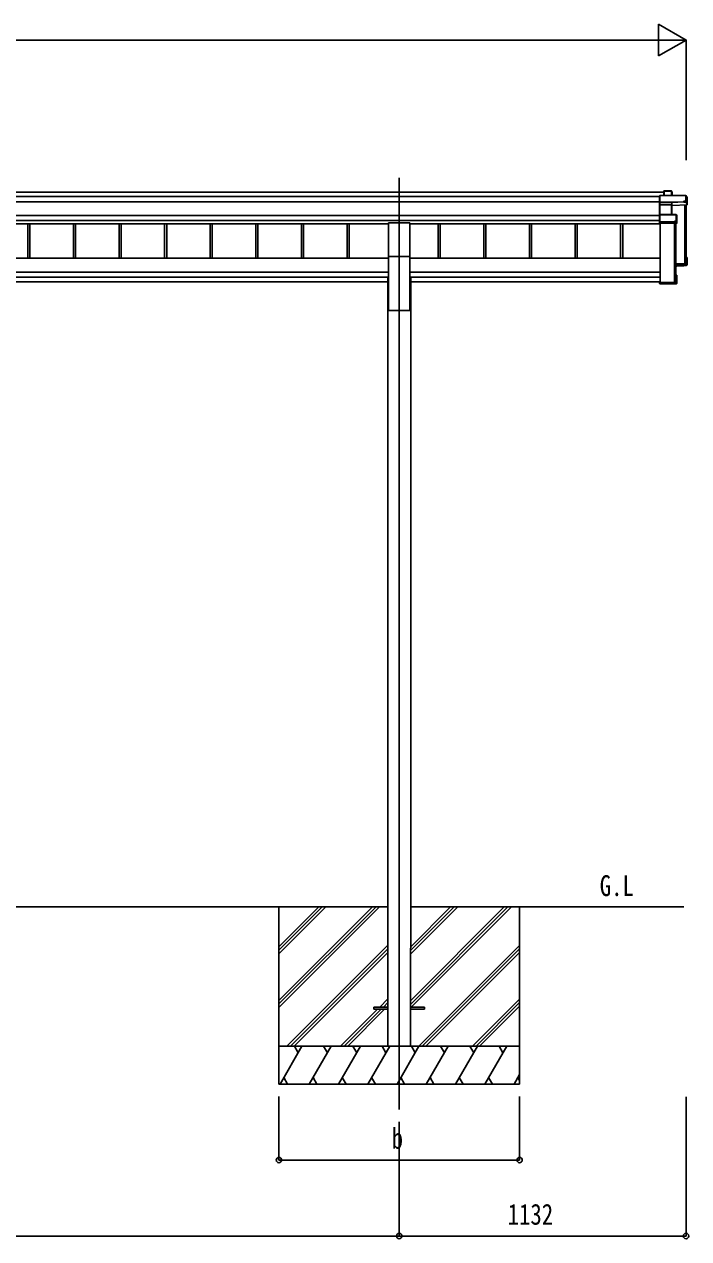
# Model space of a CAD drawing. Units: millimetres, scale not verified. Extents: x -10512 to 10512, y -7425 to 7425.
# Drawn here: x -490 to 2132, y -4823 to -26 of the extents above; entities that cross this region are included whole.
import ezdxf
from ezdxf.enums import TextEntityAlignment as Align

# ---------------------------------------------------------------- set-up
doc = ezdxf.new("R2010")
doc.units = ezdxf.units.MM
doc.header["$LTSCALE"] = 40
for name, color, linetype in [('0-2_USER1', 3, 'Continuous'), ('0-3_YKK_12', 2, 'Continuous'), ('0-4_YKK_13', 4, 'Continuous'), ('0-5_YKK_A1', 4, 'Continuous'), ('0-6_YKK_D', 6, 'Continuous')]:
    doc.layers.add(name, color=color, linetype=linetype)
doc.styles.add('ＭＳ ゴシック', font='')
doc.styles.get('ＭＳ ゴシック').set_extended_font_data('MS Gothic')

msp = doc.modelspace()

# ---------------------------------------------------------------- linework, layer by layer
at = {"layer": '0-3_YKK_12'}
for p, q in [((989.65, -632.55), (989.65, -1110.07)), ((989.65, -1110.07), (989.65, -4313.27))]:
    msp.add_line(p, q, dxfattribs=at)
at = {"layer": '0-4_YKK_13'}
for p, q in [((2018.6, -702.29), (2017.75, -703.22)), ((2017.75, -728.64), (2017.75, -703.22)), ((2018.75, -702.62), (2018.75, -729.01)), ((2120.78, -702.62), (2018.75, -702.62)), ((2018.9, -702.17), (2120.78, -702.17)), ((2033.75, -685.42), (2034.6, -684.48)), ((2033.75, -702.17), (2033.75, -685.42)), ((2034.6, -702.17), (2034.6, -684.48)), ((2034.74, -684.37), (2064.31, -684.37)), ((2064.31, -684.82), (2064.31, -684.37)), ((2064.74, -684.62), (2066.49, -687.61)), ((2064.81, -684.87), (2064.81, -702.17)), ((2066.55, -687.85), (2064.81, -684.87)), ((2066.55, -702.17), (2066.55, -687.85)), ((2120.78, -702.62), (2120.78, -702.17)), ((2120.78, -724.5), (2120.78, -702.62)), ((2121.21, -702.42), (2125.62, -709.96)), ((2125.68, -738.84), (2125.68, -710.21)), ((2018.61, -729.36), (2017.75, -728.64)), ((2017.75, -738.15), (2017.75, -728.64)), ((2018.88, -739.09), (2017.75, -738.15)), ((2017.75, -778.95), (2017.75, -738.15)), ((2018.75, -729.01), (2065.24, -729.01)), ((2018.75, -729.55), (2018.75, -738.9)), ((2065.25, -729.55), (2018.75, -729.55)), ((2018.75, -738.9), (2064.78, -738.9)), ((2018.75, -739.45), (2018.75, -777.93)), ((2064.78, -738.9), (2064.78, -739.45)), ((2065.24, -729.01), (2113.25, -726.92)), ((2113.25, -727.46), (2065.25, -729.55)), ((2065.25, -729.55), (2065.25, -729.55)), ((2065.25, -738.92), (2065.25, -729.55)), ((2065.28, -739.53), (2065.28, -777.93)), ((2066.14, -741.83), (2065.28, -739.53)), ((2065.75, -739.04), (2066.65, -741.41)), ((2066.17, -777.93), (2066.17, -741.72)), ((2066.65, -741.41), (2125.68, -738.84)), ((2113.25, -726.92), (2113.25, -727.46)), ((2121.28, -724.55), (2121.74, -725.34)), ((2121.74, -728.34), (2121.74, -725.34)), ((2121.74, -728.34), (2125.68, -738.84)), ((947.15, -943.64), (947.15, -810.43)), ((947.15, -810.43), (1032.15, -810.43)), ((1032.15, -943.64), (1032.15, -810.43)), ((2018.61, -778.05), (2017.75, -778.95)), ((2017.75, -805.92), (2017.75, -778.95)), ((2018.61, -806.64), (2017.75, -805.92)), ((2017.75, -811.3), (2017.75, -805.92)), ((2017.75, -811.3), (2017.75, -811.3)), ((2018.75, -812.14), (2017.75, -811.3)), ((2018.75, -777.93), (2083.21, -777.93)), ((2018.75, -778.38), (2018.75, -806.28)), ((2018.75, -806.28), (2075.68, -806.28)), ((2018.75, -806.83), (2018.75, -812.14)), ((2075.68, -806.83), (2018.75, -806.83)), ((2018.75, -812.14), (2085.17, -812.14)), ((2075.68, -803.77), (2083.21, -803.77)), ((2075.68, -806.28), (2075.68, -803.77)), ((2075.68, -806.28), (2075.68, -806.83)), ((2075.68, -808.08), (2075.68, -806.83)), ((2083.67, -808.08), (2075.68, -808.08)), ((2083.21, -777.93), (2083.21, -778.38)), ((2083.5, -778.02), (2085.47, -779.43)), ((2085.17, -812.14), (2083.67, -808.08)), ((2083.71, -803.82), (2084.17, -804.61)), ((2084.17, -807.58), (2084.17, -804.61)), ((2084.17, -807.58), (2085.67, -811.64)), ((2085.67, -811.64), (2085.67, -779.83)), ((947.15, -943.64), (1032.15, -943.64)), ((2121.75, -947.23), (2125.22, -947.23)), ((2121.75, -947.34), (2125.54, -947.34)), ((2121.75, -948.1), (2124.74, -948.1)), ((2121.75, -952.15), (2123.24, -949.59)), ((2121.75, -949.59), (2123.24, -949.59)), ((2123.24, -973.91), (2123.24, -949.59)), ((2124.74, -948.1), (2125.57, -947.36)), ((2124.74, -948.1), (2124.74, -975.34)), ((2125.68, -976.34), (2125.68, -947.7)), ((2081.75, -975.72), (2123.24, -973.91)), ((2124.74, -975.34), (2081.75, -977.21)), ((2113.25, -980.03), (2081.75, -981.4)), ((2113.25, -980.03), (2085.67, -981.23)), ((2121.74, -979.33), (2113.25, -979.7)), ((2113.25, -979.7), (2113.25, -980.03)), ((2118.9, -970.63), (2118.9, -974.1)), ((2121.74, -979.33), (2125.68, -976.34)), ((2017.75, -1042.28), (2019.75, -1042.28)), ((2017.75, -1042.28), (2017.75, -1042.73)), ((2017.75, -1042.73), (2017.75, -1048.59)), ((2017.75, -1042.73), (2019.75, -1042.73)), ((2084.73, -1048.6), (2017.75, -1048.6)), ((2018.75, -1049.63), (2017.75, -1048.6)), ((2018.61, -1050.91), (2017.75, -1050.01)), ((2018.75, -1049.63), (2085.17, -1049.63)), ((2018.75, -1051.03), (2018.75, -1049.63)), ((2075.68, -1051.03), (2018.75, -1051.03)), ((2075.68, -1051.03), (2018.75, -1051.03)), ((2019.75, -1042.73), (2019.75, -1042.28)), ((2019.75, -1042.73), (2019.75, -1047.1)), ((2019.75, -1047.1), (2083.23, -1047.1)), ((2075.68, -1050.71), (2075.68, -1051.03)), ((2083.67, -1050.71), (2075.68, -1050.71)), ((2075.68, -1051.03), (2075.68, -1051.03)), ((2081.33, -1046.36), (2081.33, -1047.1)), ((2085.17, -1016.83), (2081.75, -1016.83)), ((2081.75, -1017.67), (2084.73, -1017.67)), ((2083.23, -1019.17), (2081.75, -1019.17)), ((2083.23, -1047.1), (2083.23, -1019.17)), ((2085.17, -1049.63), (2083.67, -1050.71)), ((2085.47, -1049.53), (2083.96, -1050.61)), ((2085.53, -1049.48), (2084.73, -1048.6)), ((2085.67, -1049.14), (2085.67, -1017.33)), ((889.65, -3908), (889.65, -3917)), ((944.65, -3908), (889.65, -3908)), ((944.65, -3917), (889.65, -3917)), ((1089.65, -3908), (1034.65, -3908)), ((1089.65, -3917), (1034.65, -3917)), ((1089.65, -3908), (1089.65, -3917))]:
    msp.add_line(p, q, dxfattribs=at)
for points in [[(2064.31, -702.17), (2064.31, -684.82), (2034.95, -684.82), (2034.95, -702.17)], [(2125.68, -710.21), (2121.28, -702.67), (2121.28, -724.55)], [(2064.78, -777.93), (2064.78, -739.45), (2018.75, -739.45)], [(2065.25, -738.92), (2065.25, -738.92), (2065.24, -738.93)], [(2113.25, -726.92), (2113.25, -724.5), (2120.78, -724.5)], [(2121.74, -728.34), (2113.25, -728.71), (2113.25, -727.46)], [(2083.21, -803.77), (2083.21, -778.38), (2018.75, -778.38)], [(2085.67, -779.83), (2083.71, -778.43), (2083.71, -803.82)], [(2081.75, -978.25), (2125.68, -976.34), (2125.68, -976.34), (2124.74, -975.34)], [(2017.75, -1048.6), (2017.75, -1048.59), (2017.75, -1050.01)], [(2085.53, -1016.95), (2084.73, -1017.67), (2084.73, -1048.6)]]:
    msp.add_lwpolyline(points, dxfattribs=at)
for centre, radius, start, end in [((2064.31, -684.87), 0.5, 30.33313, 90), ((2064.42, -686.22), 1.41, 74.15609, 94.61217), ((2064.31, -684.86), 0.494, 359.98098, 30.32316), ((2120.78, -702.67), 0.5, 30.33313, 90), ((2120.89, -704.03), 1.41, 74.15609, 94.61217), ((2120.78, -702.67), 0.494, 359.98098, 30.32316), ((2065.65, -739.41), 0.63, 129.50604, 184.71108), ((2065.78, -739.54), 0.502, 92.80646, 179.3843), ((2120.89, -725.91), 1.41, 74.15609, 94.61217), ((2083.21, -778.43), 0.5, 54.45407, 90), ((2083.32, -779.79), 1.41, 74.15609, 94.61217), ((2083.32, -805.18), 1.41, 74.15609, 94.61217), ((2083.21, -778.43), 0.498, 0.1799, 54.43322)]:
    msp.add_arc(centre, radius, start, end, dxfattribs=at)
for centre, major_axis, ratio, start_param, end_param in [((2018.95, -702.67), (-0.372, 0.372), 0.900404, 5.4454273, 6.2308254), ((2018.25, -702.67), (0.372, 0.372), 0.900404, 5.550147, 6.3355452), ((2034.25, -684.87), (-0.499, -0.499), 0.052408, 3.0892328, 3.8746309), ((2034.95, -684.87), (-0.499, 0.499), 0.052408, 4.7647489, 5.550147), ((2066.08, -687.9), (0.257, 0.444), 0.891995, 5.2871388, 6.0006), ((2018.25, -729.06), (0.372, 0.372), 0.900404, 4.7952921, 5.550147), ((2018.25, -729.06), (-0.498, 0.498), 0.083094, 3.2244958, 3.9793507), ((2019.25, -739.4), (-0.498, 0.498), 0.083094, 0.0829031, 0.837758), ((2019.25, -739.4), (0.372, 0.372), 0.900404, 1.6536995, 2.4085544), ((2064.78, -739.07), (-1, 0), 0.165356, 4.2226982, 4.712389), ((2064.78, -739.56), (-0.5, 0), 0.226184, 4.2102939, 4.712389), ((2064.78, -739.58), (-0.5, -0.046), 0.224394, 3.1821146, 4.1897293), ((2065.24, -729.06), (-0.011, 0.5), 0.002284, 3.307366, 4.8170591), ((2064.75, -739.09), (-1, -0.045), 0.165035, 4.1904357, 4.1933299), ((2064.75, -739.09), (-1, -0.045), 0.165035, 3.1952984, 4.1904357), ((2066.64, -741.83), (-0.495, -0.086), 0.832908, 4.5579552, 6.0814725), ((2018.25, -778.43), (0.5, 0.5), 0.02182, 6.2613687, 7.0162236), ((2018.25, -778.43), (0.372, 0.372), 0.900404, 5.550147, 6.3050019), ((2018.25, -806.34), (0.372, 0.372), 0.900404, 4.7952921, 5.550147), ((2018.25, -806.34), (-0.498, 0.498), 0.083094, 3.2244958, 3.9793507), ((2083.67, -807.58), (-0.479, 0.147), 0.993384, 1.8707271, 3.4377965), ((2085.2, -811.72), (-0.498, -0.074), 0.830741, 1.394861, 2.1783957), ((2085.2, -779.85), (0.169, 0.473), 0.931403, 5.0793173, 5.862852), ((2085.2, -811.72), (0.289, 0.44), 0.847113, 4.5883003, 5.371835), ((2125.17, -947.73), (-0.474, -0.272), 0.885613, 3.4570579, 4.242456), ((2125.21, -947.66), (-0.491, 0.117), 0.873782, 4.1213673, 4.1933043), ((2125.21, -947.65), (-0.257, 0.444), 0.891995, 4.1376391, 4.8511003), ((2018.25, -1050.53), (-0.5, 0.5), 0.02182, 2.4085544, 3.1634093), ((2083.67, -1050.21), (-0.479, 0.147), 0.993384, 1.8707271, 2.4924516), ((2085.2, -1017.25), (-0.498, 0.074), 0.830741, 4.1047896, 4.8883243), ((2085.2, -1049.11), (0.255, 0.46), 0.938446, 3.6212269, 4.4047616), ((2085.2, -1017.25), (-0.289, 0.44), 0.847113, 4.052943, 4.8364777), ((2085.2, -1049.11), (-0.169, 0.473), 0.931403, 3.561926, 4.3454607)]:
    msp.add_ellipse(centre, major_axis=major_axis, ratio=ratio, start_param=start_param, end_param=end_param, dxfattribs=at)
at = {"layer": '0-5_YKK_A1'}
for p, q in [((-3154.45, -688.58), (2033.75, -688.58)), ((-3138.45, -706.95), (2017.75, -706.95)), ((-3138.45, -726.89), (2017.75, -726.89)), ((2116.62, -739.24), (2116.62, -972.77)), ((2119.73, -739.1), (2119.73, -969.8)), ((2120.25, -739.08), (2120.25, -972.47)), ((2121.75, -739.01), (2121.75, -972.47)), ((-3138.45, -780.95), (2017.75, -780.95)), ((-3138.45, -800.88), (2017.75, -800.88)), ((-2067.85, -813.85), (947.15, -813.85)), ((-476.4, -813.85), (-476.4, -950.35)), ((-468.25, -813.85), (-468.25, -950.35)), ((-296.4, -813.85), (-296.4, -950.35)), ((-288.25, -813.85), (-288.25, -950.35)), ((-116.4, -813.85), (-116.4, -950.35)), ((-108.25, -813.85), (-108.25, -950.35)), ((63.6, -813.85), (63.6, -950.35)), ((71.75, -813.85), (71.75, -950.35)), ((243.6, -813.85), (243.6, -950.35)), ((251.75, -813.85), (251.75, -950.35)), ((423.6, -813.85), (423.6, -950.35)), ((431.75, -813.85), (431.75, -950.35)), ((603.6, -813.85), (603.6, -950.35)), ((611.75, -813.85), (611.75, -950.35)), ((783.6, -813.85), (783.6, -950.35)), ((791.75, -813.85), (791.75, -950.35)), ((1032.15, -813.85), (2020.25, -813.85)), ((1143.6, -813.85), (1143.6, -950.35)), ((1151.75, -813.85), (1151.75, -950.35)), ((1323.6, -813.85), (1323.6, -950.35)), ((1331.75, -813.85), (1331.75, -950.35)), ((1503.6, -813.85), (1503.6, -950.35)), ((1511.75, -813.85), (1511.75, -950.35)), ((1683.6, -813.85), (1683.6, -950.35)), ((1691.75, -813.85), (1691.75, -950.35)), ((1863.6, -813.85), (1863.6, -950.35)), ((1871.75, -813.85), (1871.75, -950.35)), ((2020.25, -1046.36), (2020.25, -812.14)), ((2076.62, -812.14), (2076.62, -1046.36)), ((2080.25, -812.14), (2080.25, -1046.06)), ((2081.75, -812.14), (2081.75, -1046.06)), ((947.15, -950.35), (-2067.85, -950.35)), ((947.15, -943.64), (947.15, -1156.96)), ((1032.15, -943.64), (1032.15, -1156.96)), ((1032.15, -950.35), (2020.25, -950.35)), ((-2067.85, -1005.84), (947.15, -1005.84)), ((2020.25, -1005.84), (1032.15, -1005.84)), ((2116.62, -972.77), (2081.75, -972.77)), ((2116.62, -972.77), (2081.75, -972.77)), ((2119.73, -969.8), (2116.83, -972.68)), ((2121.45, -972.77), (2120.55, -972.77)), ((947.15, -1025.57), (-2067.85, -1025.57)), ((944.45, -1043.97), (-2065.15, -1043.99)), ((944.45, -1027.96), (947.15, -1027.96)), ((1032.15, -1025.57), (2020.25, -1025.57)), ((1034.85, -1027.96), (1032.15, -1027.96)), ((1034.85, -1043.98), (2017.75, -1043.98)), ((2019.75, -1043.98), (2020.25, -1043.98)), ((2076.62, -1046.36), (2020.25, -1046.36)), ((2079.73, -1043.39), (2076.83, -1046.28)), ((2081.45, -1046.36), (2080.55, -1046.36)), ((947.15, -1156.96), (1032.15, -1156.96)), ((962.15, -1156.96), (1017.15, -1156.96)), ((-2065.35, -3512.5), (944.65, -3512.5)), ((514.85, -3512.5), (514.85, -4212.5)), ((514.85, -3881.68), (884.03, -3512.5)), ((514.85, -3895.82), (898.17, -3512.5)), ((514.85, -3909.96), (912.31, -3512.5)), ((514.85, -3697.83), (700.18, -3512.5)), ((514.85, -3683.69), (686.04, -3512.5)), ((514.85, -3669.55), (671.9, -3512.5)), ((1034.65, -3512.5), (2113.04, -3512.5)), ((1035.05, -3881.98), (1404.53, -3512.5)), ((1035.05, -3896.12), (1418.67, -3512.5)), ((1035.05, -3698.13), (1220.68, -3512.5)), ((1035.05, -3683.99), (1206.54, -3512.5)), ((1035.05, -3669.85), (1192.4, -3512.5)), ((1037.31, -3908), (1432.81, -3512.5)), ((1464.85, -3512.5), (1464.85, -4212.5)), ((546.16, -4062.5), (944.65, -3664.01)), ((560.3, -4062.5), (944.65, -3678.15)), ((574.44, -4062.5), (944.65, -3692.3)), ((1066.66, -4062.5), (1464.85, -3664.31)), ((1080.8, -4062.5), (1464.85, -3678.45)), ((1094.94, -4062.5), (1464.85, -3692.6)), ((912.79, -3908), (944.65, -3876.14)), ((1278.79, -4062.5), (1464.85, -3876.44)), ((758.29, -4062.5), (903.79, -3917)), ((772.43, -4062.5), (917.93, -3917)), ((786.57, -4062.5), (932.07, -3917)), ((926.93, -3908), (944.65, -3890.28)), ((941.07, -3908), (944.65, -3904.43)), ((1292.93, -4062.5), (1464.85, -3890.58)), ((1307.07, -4062.5), (1464.85, -3904.73)), ((1464.85, -4062.5), (514.85, -4062.5)), ((519.12, -4212.5), (605.73, -4062.5)), ((590.73, -4088.48), (575.72, -4062.5)), ((634.59, -4212.5), (721.2, -4062.5)), ((706.2, -4088.48), (691.2, -4062.5)), ((750.06, -4212.5), (836.67, -4062.5)), ((821.67, -4088.48), (806.66, -4062.5)), ((865.53, -4212.5), (952.14, -4062.5)), ((937.14, -4088.48), (922.14, -4062.5)), ((981, -4212.5), (1067.61, -4062.5)), ((1052.61, -4088.48), (1037.61, -4062.5)), ((1096.47, -4212.5), (1183.08, -4062.5)), ((1168.08, -4088.48), (1153.08, -4062.5)), ((1211.95, -4212.5), (1298.55, -4062.5)), ((1268.55, -4062.5), (1283.55, -4088.48)), ((1327.41, -4212.5), (1414.02, -4062.5)), ((1384.02, -4062.5), (1399.02, -4088.48)), ((514.85, -4212.5), (1464.85, -4212.5)), ((534.12, -4186.52), (549.12, -4212.5)), ((649.59, -4186.52), (664.59, -4212.5)), ((765.06, -4186.52), (780.06, -4212.5)), ((880.53, -4186.52), (895.53, -4212.5)), ((996, -4186.52), (1011, -4212.5)), ((1111.47, -4186.52), (1126.47, -4212.5)), ((1226.94, -4186.52), (1241.94, -4212.5)), ((1342.41, -4186.52), (1357.41, -4212.5)), ((1442.88, -4212.5), (1464.85, -4174.46)), ((1457.88, -4186.52), (1464.85, -4198.58))]:
    msp.add_line(p, q, dxfattribs=at)
for points in [[(944.45, -1027.96), (944.45, -3287.5), (944.65, -4062.5)], [(1034.85, -1027.96), (1034.85, -3287.5), (1034.65, -4062.5)]]:
    msp.add_lwpolyline(points, dxfattribs=at)
for centre, radius, start, end in [((2116.62, -972.47), 0.301, 269.97302, 314.80486), ((2119.95, -970.01), 0.3, 0.29363, 134.92849), ((2120.55, -972.47), 0.299, 180.1578, 270.15693), ((2121.45, -972.47), 0.299, 269.84307, 359.8422), ((2076.62, -1046.06), 0.301, 269.97302, 314.80486), ((2079.95, -1043.6), 0.3, 0.29363, 134.92849), ((2080.55, -1046.06), 0.299, 180.1578, 270.15693), ((2081.45, -1046.06), 0.299, 269.84307, 359.8422)]:
    msp.add_arc(centre, radius, start, end, dxfattribs=at)
at = {"layer": '0-6_YKK_D'}
for p, q in [((2121.75, -88.58), (2013.49, -26.08)), ((2013.49, -26.08), (2013.49, -151.08)), ((-3117.45, -88.58), (1996.75, -88.58)), ((2121.75, -88.58), (1905.24, -88.58)), ((2121.75, -88.58), (2013.49, -151.08)), ((2121.75, -562.3), (2121.75, -87.58)), ((514.85, -4262), (514.85, -4513.5)), ((1464.85, -4262), (1464.85, -4513.5)), ((2121.75, -4262.5), (2121.75, -4813.5)), ((989.65, -4361.92), (989.65, -4813.5)), ((989.65, -4361.92), (989.65, -4813.5)), ((514.85, -4512.5), (1464.85, -4512.5)), ((-2110.35, -4812.5), (989.65, -4812.5)), ((2121.75, -4812.5), (989.65, -4812.5))]:
    msp.add_line(p, q, dxfattribs=at)
for centre in [(514.85, -4512.5), (1464.85, -4512.5), (989.65, -4812.5), (989.65, -4812.5), (2121.75, -4812.5)]:
    msp.add_circle(centre, 10.62, dxfattribs=at)

# ---------------------------------------------------------------- texts
at = {"layer": '0-2_USER1', "style": 'ＭＳ ゴシック', "width": 0.8}
msp.add_text('G.L', height=82.48, dxfattribs=at).set_placement((1781.23, -3494.4), align=Align.BOTTOM_LEFT)
at = {"layer": '0-6_YKK_D', "style": 'ＭＳ ゴシック', "width": 0.8}
for s, p in [('b', (959.85, -4492.5)), ('1132', (1417.7, -4792.5))]:
    msp.add_text(s, height=82.48, dxfattribs=at).set_placement(p, align=Align.BOTTOM_LEFT)

doc.saveas('drawing.dxf')
